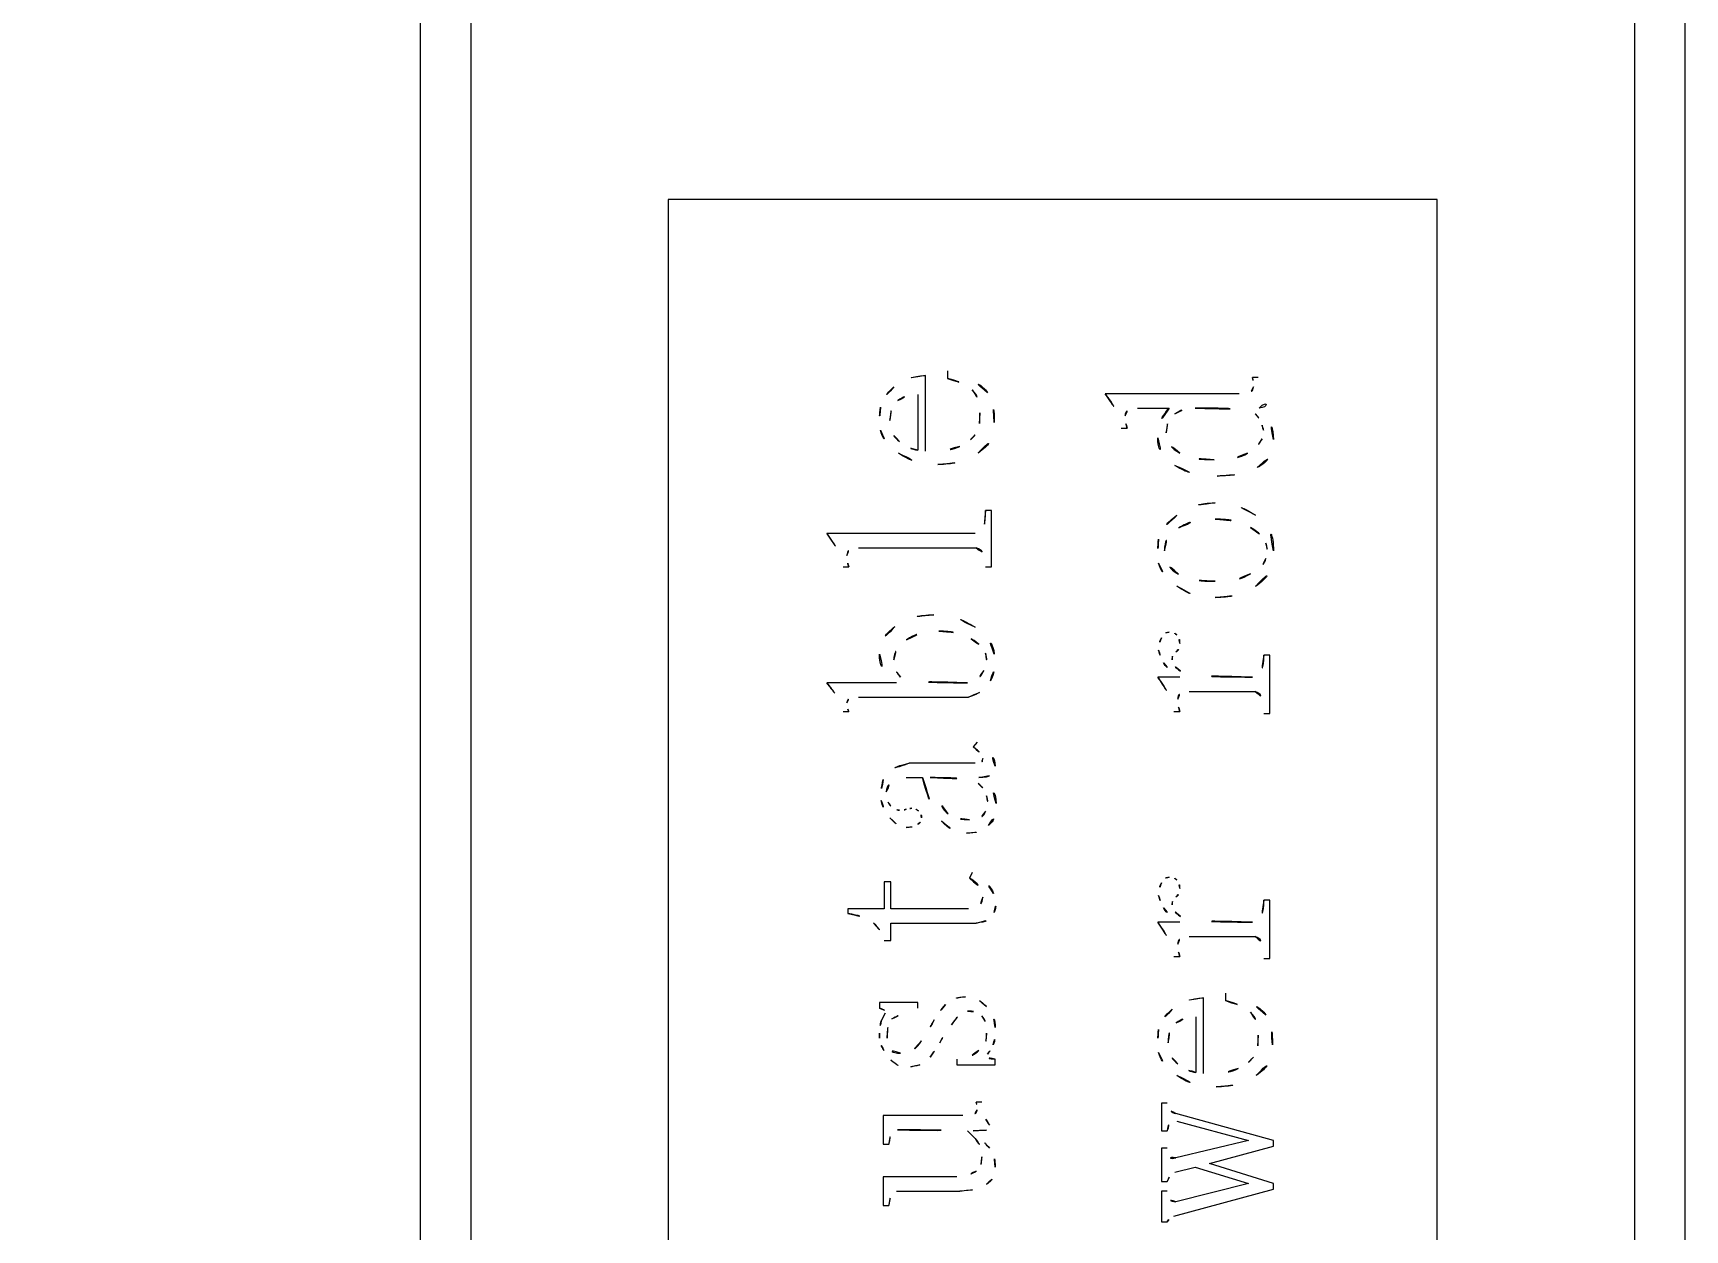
# Model space of a CAD drawing. Extents: x 16296660632 to 16296675124, y -37409619871 to -37409617478.
# Drawn here: x 16296674540.13 to 16296674572.78, y -37409617639.15 to -37409617615.5 of the extents above; entities that cross this region are included whole.
import ezdxf

# ---------------------------------------------------------------- set-up
doc = ezdxf.new("R2010")
doc.units = 0
doc.header["$LTSCALE"] = 10
doc.header["$MEASUREMENT"] = 0
doc.header["$PDMODE"] = 3
doc.header["$PDSIZE"] = -10
doc.layers.get('DEFPOINTS').update_dxf_attribs({"linetype": 'CONTINUOUS'})
doc.layers.add('1', color=7, linetype='CONTINUOUS', true_color=0xffffff)
doc.layers.add('尺寸线层', color=3, linetype='CONTINUOUS', lineweight=18, true_color=0x00ff00)
doc.styles.add('Daelim Dimension', font='')
doc.styles.get('Daelim Dimension').set_extended_font_data('NanumGothic')
doc.dimstyles.new('DEFAULT', dxfattribs={"dimscale": 2, "dimtxt": 2, "dimasz": 2, "dimexe": 0, "dimexo": 2, "dimgap": 1, "dimtad": 1, "dimdec": 1, "dimzin": 9, "dimdsep": 46, "dimtxsty": 'Daelim Dimension', "dimcen": 0.5, "dimclrd": 252, "dimclre": 252, "dimclrt": 3, "dimadec": 1, "dimazin": 0, "dimtfac": 1, "dimtdec": 1, "dimtix": 1, "dimtmove": 0, "dimatfit": 3, "dimfxl": 1, "dimtolj": 1, "dimtzin": 1, "dimlwd": 9, "dimlwe": 9, "dimarcsym": 0})

# ---------------------------------------------------------------- blocks, each defined once
blk = doc.blocks.new('*D28')
at = {"layer": 'DEFPOINTS', "color": 0, "transparency": 16777216}
for p in [(16296674572.78102, -37409617519.38342), (16296674572.78102, -37409617538.78617), (16296674507.48102, -37409617788.78617)]:
    blk.add_point(p, dxfattribs=at)
at = {"layer": '尺寸线层', "color": 5, "lineweight": 9, "transparency": 16777216}
for p, q in [((16296674507.48102, -37409617784.78617), (16296674507.48102, -37409617519.38342)), ((16296674511.48102, -37409617519.38342), (16296674568.78102, -37409617519.38342)), ((16296674572.78102, -37409617534.78617), (16296674572.78102, -37409617519.38342))]:
    blk.add_line(p, q, dxfattribs=at)
at = {"layer": '尺寸线层', "color": 5, "transparency": 16777216}
for points in [[(16296674511.48102, -37409617518.71675), (16296674511.48102, -37409617520.05008), (16296674507.48102, -37409617519.38342)], [(16296674568.78102, -37409617518.71675), (16296674568.78102, -37409617520.05008), (16296674572.78102, -37409617519.38342)]]:
    blk.add_solid(points, dxfattribs=at)
at = {"layer": '尺寸线层', "color": 7, "transparency": 16777216, "insert": (16296674540.13102, -37409617512.38342), "char_height": 10, "attachment_point": 5, "style": 'Daelim Dimension'}
blk.add_mtext('\\A1;65.3', dxfattribs=at)

msp = doc.modelspace()

# ---------------------------------------------------------------- linework, layer by layer
at = {"layer": '1', "color": 7, "linetype": 'Continuous', "lineweight": 18}
for p, q in [((16296674547.781019, -37409617538.786171), (16296674547.781019, -37409617764.292419)), ((16296674572.781019, -37409617538.786171), (16296674572.781019, -37409618138.786171)), ((16296674552.681021, -37409617618.786171), (16296674552.681021, -37409617649.286171)), ((16296674567.88102, -37409617618.786171), (16296674552.681021, -37409617618.786171)), ((16296674567.88102, -37409617649.286171), (16296674567.88102, -37409617618.786171)), ((16296674557.767509, -37409617623.75779), (16296674557.767509, -37409617622.263199)), ((16296674558.20265, -37409617622.168602), (16296674558.20265, -37409617622.319946)), ((16296674564.34589, -37409617622.301033), (16296674564.23238, -37409617622.301033)), ((16296674557.616159, -37409617622.641579), (16296674557.616159, -37409617623.738869)), ((16296674563.96751, -37409617622.622658), (16296674561.318859, -37409617622.622658)), ((16296674561.962099, -37409617622.906441), (16296674562.58643, -37409617622.906441)), ((16296674561.64048, -37409617623.303741), (16296674561.754, -37409617623.303741)), ((16296674559.07292, -37409617624.930763), (16296674558.9594, -37409617624.930763)), ((16296674559.07292, -37409617626.046982), (16296674559.07292, -37409617624.930763)), ((16296674558.751301, -37409617625.384819), (16296674555.818859, -37409617625.384819)), ((16296674556.44319, -37409617625.668602), (16296674558.77021, -37409617625.668602)), ((16296674556.14048, -37409617626.046982), (16296674556.254, -37409617626.046982)), ((16296674558.9594, -37409617626.046982), (16296674559.07292, -37409617626.046982)), ((16296674564.57292, -37409617627.787521), (16296674564.4594, -37409617627.787521)), ((16296674564.57292, -37409617628.941566), (16296674564.57292, -37409617627.787521)), ((16296674557.19994, -37409617628.336166), (16296674555.818859, -37409617628.336166)), ((16296674562.79454, -37409617628.222656), (16296674562.3594, -37409617628.222656)), ((16296674562.98373, -37409617628.506439), (16296674564.289129, -37409617628.506439)), ((16296674556.44319, -37409617628.619957), (16296674558.61886, -37409617628.619957)), ((16296674556.14048, -37409617628.90374), (16296674556.254, -37409617628.90374)), ((16296674562.681021, -37409617628.90374), (16296674562.79454, -37409617628.90374)), ((16296674564.4594, -37409617628.941566), (16296674564.57292, -37409617628.941566)), ((16296674558.789129, -37409617629.50914), (16296674558.713461, -37409617629.603737)), ((16296674558.751301, -37409617629.925362), (16296674557.44589, -37409617629.925362)), ((16296674557.38913, -37409617630.209137), (16296674557.710751, -37409617630.209137)), ((16296674558.69454, -37409617632.082123), (16296674558.637779, -37409617632.195633)), ((16296674556.954, -37409617632.271301), (16296674556.954, -37409617632.801033)), ((16296674557.08643, -37409617632.271301), (16296674556.954, -37409617632.271301)), ((16296674557.08643, -37409617632.801033), (16296674557.08643, -37409617632.271301)), ((16296674564.57292, -37409617632.63076), (16296674564.4594, -37409617632.63076)), ((16296674564.57292, -37409617633.784821), (16296674564.57292, -37409617632.63076)), ((16296674556.235081, -37409617632.801033), (16296674556.235081, -37409617632.89563)), ((16296674556.954, -37409617632.801033), (16296674556.235081, -37409617632.801033)), ((16296674558.61886, -37409617632.801033), (16296674557.08643, -37409617632.801033)), ((16296674557.08643, -37409617633.084824), (16296674558.77021, -37409617633.084824)), ((16296674557.08643, -37409617633.425362), (16296674557.08643, -37409617633.084824)), ((16296674562.79454, -37409617633.065903), (16296674562.3594, -37409617633.065903)), ((16296674562.98373, -37409617633.349693), (16296674564.289129, -37409617633.349693)), ((16296674556.954, -37409617633.425362), (16296674557.08643, -37409617633.425362)), ((16296674562.681021, -37409617633.746979), (16296674562.79454, -37409617633.746979)), ((16296674564.4594, -37409617633.784821), (16296674564.57292, -37409617633.784821)), ((16296674556.8594, -37409617634.65509), (16296674556.8594, -37409617634.7686)), ((16296674557.616159, -37409617634.65509), (16296674556.8594, -37409617634.65509)), ((16296674557.616159, -37409617634.7686), (16296674557.616159, -37409617634.65509)), ((16296674563.267509, -37409617636.055092), (16296674563.267509, -37409617634.560493)), ((16296674563.70265, -37409617634.465897), (16296674563.70265, -37409617634.617249)), ((16296674556.972919, -37409617634.863197), (16296674556.89724, -37409617635.014549)), ((16296674563.116159, -37409617634.938873), (16296674563.116159, -37409617636.036171)), ((16296674558.39183, -37409617635.771301), (16296674558.39183, -37409617635.884819)), ((16296674558.39183, -37409617635.884819), (16296674559.14859, -37409617635.884819)), ((16296674559.14859, -37409617635.884819), (16296674559.14859, -37409617635.771301)), ((16296674558.88373, -37409617636.622658), (16296674558.77021, -37409617636.622658)), ((16296674562.43508, -37409617636.641571), (16296674562.43508, -37409617637.190224)), ((16296674562.54859, -37409617636.641571), (16296674562.43508, -37409617636.641571)), ((16296674556.93508, -37409617636.88752), (16296674556.93508, -37409617637.455093)), ((16296674558.50535, -37409617636.88752), (16296674556.93508, -37409617636.88752)), ((16296674564.64859, -37409617637.37941), (16296674562.718861, -37409617636.849693)), ((16296674562.73778, -37409617637.001038), (16296674564.1567, -37409617637.37941)), ((16296674558.599939, -37409617637.190224), (16296674558.751289, -37409617637.341583)), ((16296674562.43508, -37409617637.190224), (16296674562.54859, -37409617637.190224)), ((16296674556.93508, -37409617637.455093), (16296674557.04859, -37409617637.455093)), ((16296674562.43508, -37409617637.530762), (16296674562.43508, -37409617638.192917)), ((16296674562.54859, -37409617637.530762), (16296674562.43508, -37409617637.530762)), ((16296674564.1567, -37409617637.37941), (16296674562.718861, -37409617637.719963)), ((16296674563.38102, -37409617637.833473), (16296674564.64859, -37409617637.492928)), ((16296674564.64859, -37409617637.492928), (16296674564.64859, -37409617637.37941)), ((16296674562.69994, -37409617638.003738), (16296674563.09724, -37409617637.909142)), ((16296674563.09724, -37409617637.909142), (16296674564.1567, -37409617638.230766)), ((16296674564.64859, -37409617638.230766), (16296674563.38102, -37409617637.833473)), ((16296674556.93508, -37409617638.098343), (16296674556.93508, -37409617638.665901)), ((16296674558.39183, -37409617638.098343), (16296674556.93508, -37409617638.098343)), ((16296674562.43508, -37409617638.192917), (16296674562.54859, -37409617638.192917)), ((16296674564.1567, -37409617638.230766), (16296674562.718861, -37409617638.590233)), ((16296674564.64859, -37409617638.344276), (16296674564.64859, -37409617638.230766)), ((16296674557.19994, -37409617638.382118), (16296674558.448589, -37409617638.382118)), ((16296674562.43508, -37409617638.382118), (16296674562.43508, -37409617638.987518)), ((16296674562.54859, -37409617638.382118), (16296674562.43508, -37409617638.382118)), ((16296674562.681021, -37409617638.874008), (16296674564.64859, -37409617638.344276)), ((16296674556.93508, -37409617638.665901), (16296674557.04859, -37409617638.665901)), ((16296674562.43508, -37409617638.987518), (16296674562.54859, -37409617638.987518))]:
    msp.add_line(p, q, dxfattribs=at)
at = {"layer": '1', "color": 7, "linetype": 'Continuous', "lineweight": 13}
for p, q in [((16296674548.781019, -37409617538.786171), (16296674548.781019, -37409617764.292419)), ((16296674571.781019, -37409617538.786171), (16296674571.781019, -37409618138.786171))]:
    msp.add_line(p, q, dxfattribs=at)
at = {"layer": '1', "color": 7, "linetype": 'Continuous', "lineweight": 18}
for points in [[(16296674557.767509, -37409617622.263199), (16296674557.502649, -37409617622.282112), (16296674557.29454, -37409617622.357788), (16296674557.14319, -37409617622.490227)], [(16296674564.23238, -37409617622.301033), (16296674564.251301, -37409617622.338867), (16296674564.251301, -37409617622.414551), (16296674564.251301, -37409617622.490219)], [(16296674557.14319, -37409617622.490227), (16296674556.991831, -37409617622.622658), (16296674556.916161, -37409617622.755089), (16296674556.878321, -37409617622.88752)], [(16296674557.22204, -37409617622.759651), (16296674557.33238, -37409617622.679413), (16296674557.464809, -37409617622.641579), (16296674557.616159, -37409617622.641579)], [(16296674558.20265, -37409617622.319946), (16296674558.42967, -37409617622.376709), (16296674558.58102, -37409617622.452377), (16296674558.69454, -37409617622.546982)], [(16296674558.99724, -37409617622.603737), (16296674558.902651, -37409617622.452377), (16296674558.637779, -37409617622.319946), (16296674558.20265, -37409617622.168602)], [(16296674558.69454, -37409617622.546982), (16296674558.80805, -37409617622.660492), (16296674558.84589, -37409617622.811836), (16296674558.84589, -37409617623.001038)], [(16296674561.318859, -37409617622.622658), (16296674561.48913, -37409617622.830757), (16296674561.60265, -37409617623.057793), (16296674561.64048, -37409617623.303741)], [(16296674564.251301, -37409617622.490219), (16296674564.251301, -37409617622.584824), (16296674564.1567, -37409617622.622658), (16296674563.96751, -37409617622.622658)], [(16296674556.878321, -37409617622.88752), (16296674556.8594, -37409617623.038872), (16296674556.8594, -37409617623.190224), (16296674556.878321, -37409617623.341583)], [(16296674557.067511, -37409617623.152382), (16296674557.067511, -37409617622.963203), (16296674557.124269, -37409617622.830757), (16296674557.22204, -37409617622.759651)], [(16296674559.129669, -37409617623.190224), (16296674559.129669, -37409617622.944267), (16296674559.091841, -37409617622.755089), (16296674558.99724, -37409617622.603737)], [(16296674561.71616, -37409617623.057793), (16296674561.71616, -37409617622.963203), (16296674561.810749, -37409617622.906441), (16296674561.962099, -37409617622.906441)], [(16296674562.58643, -37409617622.906441), (16296674562.43508, -37409617623.076714), (16296674562.3594, -37409617623.2659), (16296674562.3594, -37409617623.492928)], [(16296674562.69994, -37409617623.019951), (16296674562.813459, -37409617622.944267), (16296674562.94589, -37409617622.906441), (16296674563.09724, -37409617622.906441)], [(16296674563.09724, -37409617622.906441), (16296674563.81616, -37409617622.906441), (16296674564.213461, -37409617622.944267), (16296674564.289129, -37409617623.019951)], [(16296674564.364811, -37409617622.906441), (16296674564.554001, -37409617622.906441), (16296674564.554001, -37409617622.717247), (16296674564.34589, -37409617622.301033)], [(16296674558.84589, -37409617623.001038), (16296674558.84589, -37409617623.209137), (16296674558.826969, -37409617623.360497), (16296674558.751301, -37409617623.436172)], [(16296674561.754, -37409617623.303741), (16296674561.735081, -37409617623.228073), (16296674561.71616, -37409617623.15239), (16296674561.71616, -37409617623.057793)], [(16296674562.529671, -37409617623.398331), (16296674562.529671, -37409617623.228073), (16296674562.58643, -37409617623.095627), (16296674562.69994, -37409617623.019951)], [(16296674564.289129, -37409617623.019951), (16296674564.364811, -37409617623.095627), (16296674564.402651, -37409617623.171303), (16296674564.42156, -37409617623.246979)], [(16296674564.42156, -37409617623.246979), (16296674564.4594, -37409617623.322647), (16296674564.4594, -37409617623.417252), (16296674564.42156, -37409617623.511848)], [(16296674564.64859, -37409617623.530762), (16296674564.64859, -37409617623.303741), (16296674564.554001, -37409617623.095627), (16296674564.364811, -37409617622.906441)], [(16296674556.878321, -37409617623.341583), (16296674556.916161, -37409617623.492928), (16296674557.029671, -37409617623.644279), (16296674557.23778, -37409617623.795631)], [(16296674557.256701, -37409617623.568604), (16296674557.14319, -37409617623.492928), (16296674557.067511, -37409617623.341583), (16296674557.067511, -37409617623.152382)], [(16296674558.751301, -37409617623.436172), (16296674558.675619, -37409617623.530762), (16296674558.58102, -37409617623.606438), (16296674558.448589, -37409617623.663193)], [(16296674558.80805, -37409617623.795631), (16296674559.03508, -37409617623.644279), (16296674559.129669, -37409617623.455093), (16296674559.129669, -37409617623.190224)], [(16296674562.3594, -37409617623.492928), (16296674562.3594, -37409617623.719963), (16296674562.472919, -37409617623.890221), (16296674562.69994, -37409617624.041573)], [(16296674562.79454, -37409617623.795631), (16296674562.624269, -37409617623.701027), (16296674562.529671, -37409617623.568604), (16296674562.529671, -37409617623.398331)], [(16296674564.42156, -37409617623.511848), (16296674564.38373, -37409617623.606438), (16296674564.289129, -37409617623.701027), (16296674564.137779, -37409617623.795631)], [(16296674557.23778, -37409617623.795631), (16296674557.44589, -37409617623.946983), (16296674557.710751, -37409617624.022652), (16296674558.01346, -37409617624.022652)], [(16296674557.616159, -37409617623.738869), (16296674557.502649, -37409617623.719963), (16296674557.370211, -37409617623.663193), (16296674557.256701, -37409617623.568604)], [(16296674558.01346, -37409617624.022652), (16296674558.31616, -37409617624.022652), (16296674558.58102, -37409617623.946983), (16296674558.80805, -37409617623.795631)], [(16296674558.448589, -37409617623.663193), (16296674558.31616, -37409617623.738869), (16296674558.08913, -37409617623.75779), (16296674557.767509, -37409617623.75779)], [(16296674563.47562, -37409617623.928062), (16296674563.191839, -37409617623.928062), (16296674562.964809, -37409617623.890221), (16296674562.79454, -37409617623.795631)], [(16296674564.137779, -37409617623.795631), (16296674563.986429, -37409617623.890221), (16296674563.77832, -37409617623.928062), (16296674563.47562, -37409617623.928062)], [(16296674564.32896, -37409617624.083313), (16296674564.554001, -37409617623.965897), (16296674564.64859, -37409617623.776711), (16296674564.64859, -37409617623.530762)], [(16296674562.69994, -37409617624.041573), (16296674562.92697, -37409617624.192917), (16296674563.210751, -37409617624.24968), (16296674563.532379, -37409617624.24968)], [(16296674563.532379, -37409617624.24968), (16296674563.854, -37409617624.24968), (16296674564.11886, -37409617624.192917), (16296674564.32896, -37409617624.083313)], [(16296674558.9594, -37409617624.930763), (16296674558.9594, -37409617625.214546), (16296674558.902651, -37409617625.365898), (16296674558.751301, -37409617625.384819)], [(16296674563.494539, -37409617624.779411), (16296674563.191839, -37409617624.779411), (16296674562.94589, -37409617624.874008), (16296674562.73778, -37409617625.02536)], [(16296674564.29192, -37409617625.021088), (16296674564.062111, -37409617624.874008), (16296674563.797239, -37409617624.779411), (16296674563.494539, -37409617624.779411)], [(16296674562.73778, -37409617625.02536), (16296674562.529671, -37409617625.176712), (16296674562.416161, -37409617625.346977), (16296674562.378321, -37409617625.498329)], [(16296674562.77562, -37409617625.271301), (16296674562.964809, -37409617625.157791), (16296674563.191839, -37409617625.101044), (16296674563.494539, -37409617625.101044)], [(16296674563.494539, -37409617625.101044), (16296674563.797239, -37409617625.101044), (16296674564.024269, -37409617625.157791), (16296674564.197189, -37409617625.267014)], [(16296674564.64859, -37409617625.725357), (16296674564.64859, -37409617625.422653), (16296674564.53508, -37409617625.176712), (16296674564.29192, -37409617625.021088)], [(16296674555.818859, -37409617625.384819), (16296674555.98913, -37409617625.611847), (16296674556.10265, -37409617625.819946), (16296674556.14048, -37409617626.046982)], [(16296674562.378321, -37409617625.498329), (16296674562.3594, -37409617625.649681), (16296674562.3594, -37409617625.819946), (16296674562.378321, -37409617625.971313)], [(16296674562.491831, -37409617625.725357), (16296674562.491831, -37409617625.536171), (16296674562.58643, -37409617625.384819), (16296674562.77562, -37409617625.271301)], [(16296674564.197189, -37409617625.267014), (16296674564.38373, -37409617625.384819), (16296674564.478319, -37409617625.479424), (16296674564.49724, -37409617625.574013)], [(16296674564.49724, -37409617625.574013), (16296674564.53508, -37409617625.687523), (16296674564.53508, -37409617625.782112), (16296674564.49724, -37409617625.876709)], [(16296674556.21616, -37409617625.819946), (16296674556.21616, -37409617625.725357), (16296674556.29184, -37409617625.668602), (16296674556.44319, -37409617625.668602)], [(16296674558.77021, -37409617625.668602), (16296674558.902651, -37409617625.706444), (16296674558.9594, -37409617625.819946), (16296674558.9594, -37409617626.046982)], [(16296674564.49724, -37409617625.876709), (16296674564.478319, -37409617625.990219), (16296674564.38373, -37409617626.084824), (16296674564.19454, -37409617626.179413)], [(16296674556.254, -37409617626.046982), (16296674556.235081, -37409617625.990227), (16296674556.21616, -37409617625.914551), (16296674556.21616, -37409617625.819946)], [(16296674562.378321, -37409617625.971313), (16296674562.416161, -37409617626.122658), (16296674562.529671, -37409617626.27401), (16296674562.73778, -37409617626.425362)], [(16296674562.77177, -37409617626.186752), (16296674562.58643, -37409617626.084824), (16296674562.491831, -37409617625.933456), (16296674562.491831, -37409617625.725357)], [(16296674564.19454, -37409617626.179413), (16296674564.024269, -37409617626.292923), (16296674563.797239, -37409617626.330757), (16296674563.494539, -37409617626.330757)], [(16296674564.29184, -37409617626.42968), (16296674564.53508, -37409617626.27401), (16296674564.64859, -37409617626.046982), (16296674564.64859, -37409617625.725357)], [(16296674562.73778, -37409617626.425362), (16296674562.94589, -37409617626.576714), (16296674563.191839, -37409617626.65239), (16296674563.494539, -37409617626.65239)], [(16296674563.494539, -37409617626.330757), (16296674563.191839, -37409617626.330757), (16296674562.964809, -37409617626.292923), (16296674562.77177, -37409617626.186752)], [(16296674563.494539, -37409617626.65239), (16296674563.797239, -37409617626.65239), (16296674564.062111, -37409617626.576714), (16296674564.29184, -37409617626.42968)], [(16296674557.93778, -37409617626.992928), (16296674557.63508, -37409617626.992928), (16296674557.370211, -37409617627.068604), (16296674557.16563, -37409617627.224472)], [(16296674558.751301, -37409617627.238869), (16296674558.524269, -37409617627.087517), (16296674558.24048, -37409617626.992928), (16296674557.93778, -37409617626.992928)], [(16296674557.16563, -37409617627.224472), (16296674556.972919, -37409617627.371307), (16296674556.8594, -37409617627.560493), (16296674556.8594, -37409617627.7686)], [(16296674557.39222, -37409617627.489319), (16296674557.559401, -37409617627.371307), (16296674557.767509, -37409617627.314537), (16296674558.032379, -37409617627.314537)], [(16296674558.032379, -37409617627.314537), (16296674558.297239, -37409617627.314537), (16296674558.524269, -37409617627.371307), (16296674558.675619, -37409617627.465897)], [(16296674558.675619, -37409617627.465897), (16296674558.826969, -37409617627.560493), (16296674558.92156, -37409617627.65509), (16296674558.95635, -37409617627.750748)], [(16296674559.129669, -37409617627.7686), (16296674559.11075, -37409617627.579407), (16296674558.978319, -37409617627.390221), (16296674558.751301, -37409617627.238869)], [(16296674562.43508, -37409617627.446983), (16296674562.39724, -37409617627.522659), (16296674562.378321, -37409617627.598343), (16296674562.378321, -37409617627.692917)], [(16296674562.58643, -37409617627.333473), (16296674562.529671, -37409617627.333473), (16296674562.472919, -37409617627.371307), (16296674562.43508, -37409617627.446983)], [(16296674562.73778, -37409617627.390221), (16296674562.69994, -37409617627.352386), (16296674562.662109, -37409617627.333473), (16296674562.58643, -37409617627.333473)], [(16296674562.79454, -37409617627.560493), (16296674562.79454, -37409617627.484818), (16296674562.77562, -37409617627.428062), (16296674562.73778, -37409617627.390221)], [(16296674556.8594, -37409617627.7686), (16296674556.8594, -37409617627.995628), (16296674556.972919, -37409617628.184807), (16296674557.19994, -37409617628.336166)], [(16296674557.14319, -37409617627.882118), (16296674557.14319, -37409617627.730766), (16296674557.23778, -37409617627.598328), (16296674557.39222, -37409617627.489319)], [(16296674558.95635, -37409617627.750748), (16296674558.99724, -37409617627.863197), (16296674558.978319, -37409617627.976707), (16296674558.92156, -37409617628.090233)], [(16296674562.378321, -37409617627.692917), (16296674562.39724, -37409617627.787521), (16296674562.43508, -37409617627.863197), (16296674562.472919, -37409617627.938873)], [(16296674562.64319, -37409617627.882118), (16296674562.64319, -37409617627.806442), (16296674562.662109, -37409617627.7686), (16296674562.718861, -37409617627.730766)], [(16296674562.718861, -37409617627.730766), (16296674562.77562, -37409617627.692917), (16296674562.79454, -37409617627.636169), (16296674562.79454, -37409617627.560493)], [(16296674564.4594, -37409617627.787521), (16296674564.4594, -37409617628.052383), (16296674564.38373, -37409617628.203743), (16296674564.23238, -37409617628.222656)], [(16296674557.27562, -37409617628.222656), (16296674557.19994, -37409617628.14698), (16296674557.14319, -37409617628.033463), (16296674557.14319, -37409617627.882118)], [(16296674558.92156, -37409617628.090233), (16296674558.88373, -37409617628.203743), (16296674558.77021, -37409617628.298332), (16296674558.599939, -37409617628.336166)], [(16296674559.054001, -37409617628.298332), (16296674559.129669, -37409617628.14698), (16296674559.14859, -37409617627.976707), (16296674559.129669, -37409617627.7686)], [(16296674562.472919, -37409617627.938873), (16296674562.51075, -37409617628.014549), (16296674562.624269, -37409617628.109154), (16296674562.79454, -37409617628.222656)], [(16296674562.813459, -37409617628.109154), (16296674562.69994, -37409617628.03347), (16296674562.64319, -37409617627.957787), (16296674562.64319, -37409617627.882118)], [(16296674564.23238, -37409617628.222656), (16296674563.39994, -37409617628.222656), (16296674562.92697, -37409617628.184807), (16296674562.813459, -37409617628.109154)], [(16296674555.818859, -37409617628.336166), (16296674555.970209, -37409617628.506439), (16296674556.083731, -37409617628.695633), (16296674556.14048, -37409617628.90374)], [(16296674558.599939, -37409617628.336166), (16296674557.805349, -37409617628.336166), (16296674557.370211, -37409617628.298332), (16296674557.27562, -37409617628.222656)], [(16296674558.61886, -37409617628.619957), (16296674558.84589, -37409617628.544281), (16296674558.978319, -37409617628.449677), (16296674559.054001, -37409617628.298332)], [(16296674562.3594, -37409617628.222656), (16296674562.529671, -37409617628.449677), (16296674562.64319, -37409617628.676712), (16296674562.681021, -37409617628.90374)], [(16296674562.756701, -37409617628.657791), (16296674562.756701, -37409617628.563187), (16296674562.83238, -37409617628.506439), (16296674562.98373, -37409617628.506439)], [(16296674564.289129, -37409617628.506439), (16296674564.402651, -37409617628.544281), (16296674564.4594, -37409617628.676712), (16296674564.4594, -37409617628.941566)], [(16296674556.21616, -37409617628.733467), (16296674556.21616, -37409617628.657791), (16296674556.29184, -37409617628.619957), (16296674556.44319, -37409617628.619957)], [(16296674556.254, -37409617628.90374), (16296674556.235081, -37409617628.865898), (16296674556.21616, -37409617628.809143), (16296674556.21616, -37409617628.733467)], [(16296674562.79454, -37409617628.90374), (16296674562.77562, -37409617628.828056), (16296674562.756701, -37409617628.752388), (16296674562.756701, -37409617628.657791)], [(16296674558.713461, -37409617629.603737), (16296674558.84589, -37409617629.698334), (16296674558.902651, -37409617629.77401), (16296674558.902651, -37409617629.830757)], [(16296674559.14859, -37409617629.982117), (16296674559.14859, -37409617629.830757), (16296674559.03508, -37409617629.679413), (16296674558.789129, -37409617629.50914)], [(16296674557.44589, -37409617629.925362), (16296674557.162109, -37409617629.982117), (16296674556.991831, -37409617630.095627), (16296674556.93508, -37409617630.246979)], [(16296674558.826969, -37409617630.209137), (16296674559.054001, -37409617630.209137), (16296674559.14859, -37409617630.133469), (16296674559.14859, -37409617629.982117)], [(16296674558.902651, -37409617629.830757), (16296674558.902651, -37409617629.906441), (16296674558.864811, -37409617629.925362), (16296674558.751301, -37409617629.925362)], [(16296674556.93508, -37409617630.246979), (16296674556.89724, -37409617630.417252), (16296674556.878321, -37409617630.549683), (16296674556.89724, -37409617630.663193)], [(16296674556.991831, -37409617630.492928), (16296674556.991831, -37409617630.360497), (16296674557.124269, -37409617630.2659), (16296674557.38913, -37409617630.209137)], [(16296674557.710751, -37409617630.209137), (16296674557.82427, -37409617630.625359), (16296674557.93778, -37409617630.909142), (16296674558.084351, -37409617631.064873)], [(16296674557.862101, -37409617630.209137), (16296674558.39183, -37409617630.209137), (16296674558.713461, -37409617630.246979), (16296674558.80805, -37409617630.322647)], [(16296674558.80805, -37409617630.322647), (16296674558.902651, -37409617630.398331), (16296674558.9594, -37409617630.474007), (16296674558.978319, -37409617630.568604)], [(16296674559.167509, -37409617630.719963), (16296674559.167509, -37409617630.530762), (16296674559.054001, -37409617630.360497), (16296674558.826969, -37409617630.209137)], [(16296674556.89724, -37409617630.663193), (16296674556.916161, -37409617630.776711), (16296674556.972919, -37409617630.890221), (16296674557.068359, -37409617631.003014)], [(16296674557.08643, -37409617630.776711), (16296674557.029671, -37409617630.719963), (16296674556.991831, -37409617630.625359), (16296674556.991831, -37409617630.492928)], [(16296674558.221569, -37409617630.928062), (16296674558.108049, -37409617630.852386), (16296674557.994539, -37409617630.606438), (16296674557.862101, -37409617630.209137)], [(16296674558.978319, -37409617630.568604), (16296674559.016159, -37409617630.663193), (16296674558.99724, -37409617630.75779), (16296674558.9594, -37409617630.871307)], [(16296674557.068359, -37409617631.003014), (16296674557.181021, -37409617631.136169), (16296674557.27562, -37409617631.192917), (16296674557.38913, -37409617631.192917)], [(16296674557.256701, -37409617630.852386), (16296674557.218861, -37409617630.852386), (16296674557.162109, -37409617630.833473), (16296674557.08643, -37409617630.776711)], [(16296674557.38913, -37409617630.833473), (16296674557.35129, -37409617630.852386), (16296674557.313459, -37409617630.852386), (16296674557.256701, -37409617630.852386)], [(16296674557.502649, -37409617630.814537), (16296674557.464809, -37409617630.814537), (16296674557.42697, -37409617630.833473), (16296674557.38913, -37409617630.833473)], [(16296674557.63508, -37409617630.871307), (16296674557.59724, -37409617630.833473), (16296674557.54048, -37409617630.814537), (16296674557.502649, -37409617630.814537)], [(16296674557.616159, -37409617631.136169), (16296674557.67292, -37409617631.098328), (16296674557.691839, -37409617631.060493), (16296674557.691839, -37409617631.003738)], [(16296674557.691839, -37409617631.003738), (16296674557.691839, -37409617630.946983), (16296674557.67292, -37409617630.909142), (16296674557.63508, -37409617630.871307)], [(16296674558.084351, -37409617631.064873), (16296674558.24048, -37409617631.230766), (16296674558.39183, -37409617631.306442), (16296674558.58102, -37409617631.306442)], [(16296674558.637779, -37409617631.041573), (16296674558.486429, -37409617631.041573), (16296674558.335079, -37409617631.003738), (16296674558.221569, -37409617630.928062)], [(16296674558.9594, -37409617630.871307), (16296674558.92156, -37409617630.984818), (16296674558.80805, -37409617631.041573), (16296674558.637779, -37409617631.041573)], [(16296674559.016159, -37409617631.15509), (16296674559.129669, -37409617631.060493), (16296674559.167509, -37409617630.909142), (16296674559.167509, -37409617630.719963)], [(16296674557.38913, -37409617631.192917), (16296674557.502649, -37409617631.192917), (16296674557.57832, -37409617631.174004), (16296674557.616159, -37409617631.136169)], [(16296674558.58102, -37409617631.306442), (16296674558.77021, -37409617631.306442), (16296674558.902651, -37409617631.2686), (16296674559.016159, -37409617631.15509)], [(16296674558.637779, -37409617632.195633), (16296674558.826969, -37409617632.309143), (16296674558.902651, -37409617632.441566), (16296674558.902651, -37409617632.574013)], [(16296674559.11647, -37409617632.496559), (16296674559.07292, -37409617632.365898), (16296674558.92156, -37409617632.233467), (16296674558.69454, -37409617632.082123)], [(16296674562.43508, -37409617632.290222), (16296674562.39724, -37409617632.365898), (16296674562.378321, -37409617632.441566), (16296674562.378321, -37409617632.536171)], [(16296674562.58643, -37409617632.176712), (16296674562.529671, -37409617632.176712), (16296674562.472919, -37409617632.214546), (16296674562.43508, -37409617632.290222)], [(16296674562.73778, -37409617632.233467), (16296674562.69994, -37409617632.195633), (16296674562.662109, -37409617632.176712), (16296674562.58643, -37409617632.176712)], [(16296674562.79454, -37409617632.40374), (16296674562.79454, -37409617632.328056), (16296674562.77562, -37409617632.271301), (16296674562.73778, -37409617632.233467)], [(16296674558.902651, -37409617632.574013), (16296674558.902651, -37409617632.706444), (16296674558.80805, -37409617632.782112), (16296674558.61886, -37409617632.801033)], [(16296674559.129669, -37409617632.876709), (16296674559.167509, -37409617632.763199), (16296674559.167509, -37409617632.649681), (16296674559.11647, -37409617632.496559)], [(16296674562.378321, -37409617632.536171), (16296674562.39724, -37409617632.63076), (16296674562.43508, -37409617632.706444), (16296674562.472919, -37409617632.782112)], [(16296674562.64319, -37409617632.725357), (16296674562.64319, -37409617632.649681), (16296674562.662109, -37409617632.611847), (16296674562.718861, -37409617632.574013)], [(16296674562.718861, -37409617632.574013), (16296674562.77562, -37409617632.536171), (16296674562.79454, -37409617632.479424), (16296674562.79454, -37409617632.40374)], [(16296674564.4594, -37409617632.63076), (16296674564.4594, -37409617632.89563), (16296674564.38373, -37409617633.046982), (16296674564.23238, -37409617633.065903)], [(16296674556.235081, -37409617632.89563), (16296674556.462099, -37409617632.933456), (16296674556.63238, -37409617632.990227), (16296674556.74589, -37409617633.084824)], [(16296674556.74589, -37409617633.084824), (16296674556.8594, -37409617633.198334), (16296674556.93508, -37409617633.311836), (16296674556.954, -37409617633.425362)], [(16296674558.77021, -37409617633.084824), (16296674558.978319, -37409617633.065903), (16296674559.091841, -37409617632.990227), (16296674559.129669, -37409617632.876709)], [(16296674562.3594, -37409617633.065903), (16296674562.529671, -37409617633.292923), (16296674562.64319, -37409617633.519951), (16296674562.681021, -37409617633.746979)], [(16296674562.472919, -37409617632.782112), (16296674562.51075, -37409617632.857788), (16296674562.624269, -37409617632.952377), (16296674562.79454, -37409617633.065903)], [(16296674562.813459, -37409617632.952377), (16296674562.69994, -37409617632.876709), (16296674562.64319, -37409617632.801033), (16296674562.64319, -37409617632.725357)], [(16296674564.23238, -37409617633.065903), (16296674563.39994, -37409617633.065903), (16296674562.92697, -37409617633.028061), (16296674562.813459, -37409617632.952377)], [(16296674562.756701, -37409617633.501038), (16296674562.756701, -37409617633.406441), (16296674562.83238, -37409617633.349693), (16296674562.98373, -37409617633.349693)], [(16296674564.289129, -37409617633.349693), (16296674564.402651, -37409617633.38752), (16296674564.4594, -37409617633.519951), (16296674564.4594, -37409617633.784821)], [(16296674562.79454, -37409617633.746979), (16296674562.77562, -37409617633.671303), (16296674562.756701, -37409617633.595627), (16296674562.756701, -37409617633.501038)], [(16296674558.16481, -37409617634.692917), (16296674558.07021, -37409617634.806442), (16296674557.994539, -37409617634.901031), (16296674557.941799, -37409617634.997726)], [(16296674558.562111, -37409617634.541573), (16296674558.39183, -37409617634.541573), (16296674558.259399, -37409617634.598343), (16296674558.16481, -37409617634.692917)], [(16296674558.97369, -37409617634.735207), (16296674558.864811, -37409617634.617249), (16296674558.73238, -37409617634.541573), (16296674558.562111, -37409617634.541573)], [(16296674563.267509, -37409617634.560493), (16296674563.002649, -37409617634.579407), (16296674562.79454, -37409617634.65509), (16296674562.64319, -37409617634.787521)], [(16296674563.70265, -37409617634.617249), (16296674563.92967, -37409617634.674004), (16296674564.08102, -37409617634.74968), (16296674564.19454, -37409617634.844276)], [(16296674564.49724, -37409617634.901031), (16296674564.402651, -37409617634.74968), (16296674564.137779, -37409617634.617249), (16296674563.70265, -37409617634.465897)], [(16296674556.8594, -37409617634.7686), (16296674556.972919, -37409617634.806442), (16296674557.01075, -37409617634.825363), (16296674556.972919, -37409617634.863197)], [(16296674556.89724, -37409617635.014549), (16296674556.878321, -37409617635.090233), (16296674556.8594, -37409617635.184807), (16296674556.8594, -37409617635.26049)], [(16296674557.01075, -37409617635.355087), (16296674557.01075, -37409617635.14698), (16296674557.04859, -37409617635.014549), (16296674557.10535, -37409617634.976707)], [(16296674557.10535, -37409617634.976707), (16296674557.181021, -37409617634.938873), (16296674557.35129, -37409617634.863197), (16296674557.616159, -37409617634.7686)], [(16296674557.941799, -37409617634.997726), (16296674557.88102, -37409617635.109138), (16296674557.805349, -37409617635.241577), (16296674557.691839, -37409617635.411842)], [(16296674558.28273, -37409617635.093437), (16296674558.39183, -37409617634.938873), (16296674558.486429, -37409617634.844276), (16296674558.599939, -37409617634.825363)], [(16296674558.599939, -37409617634.825363), (16296674558.713461, -37409617634.825363), (16296674558.80805, -37409617634.844276), (16296674558.88373, -37409617634.919952)], [(16296674558.88373, -37409617634.919952), (16296674558.9594, -37409617634.995628), (16296674558.978319, -37409617635.109138), (16296674558.978319, -37409617635.26049)], [(16296674559.14859, -37409617635.14698), (16296674559.14859, -37409617634.995628), (16296674559.091841, -37409617634.863197), (16296674558.97369, -37409617634.735207)], [(16296674562.64319, -37409617634.787521), (16296674562.491831, -37409617634.919952), (16296674562.416161, -37409617635.052383), (16296674562.378321, -37409617635.184807)], [(16296674562.72204, -37409617635.056953), (16296674562.83238, -37409617634.976707), (16296674562.964809, -37409617634.938873), (16296674563.116159, -37409617634.938873)], [(16296674564.19454, -37409617634.844276), (16296674564.30805, -37409617634.957787), (16296674564.34589, -37409617635.109138), (16296674564.34589, -37409617635.298332)], [(16296674564.629669, -37409617635.487518), (16296674564.629669, -37409617635.241577), (16296674564.591841, -37409617635.052383), (16296674564.49724, -37409617634.901031)], [(16296674556.8594, -37409617635.26049), (16296674556.8594, -37409617635.336166), (16296674556.8594, -37409617635.430763), (16296674556.89724, -37409617635.506439)], [(16296674558.051291, -37409617635.449677), (16296674558.08913, -37409617635.374008), (16296674558.16481, -37409617635.26049), (16296674558.28273, -37409617635.093437)], [(16296674558.978319, -37409617635.26049), (16296674558.978319, -37409617635.411842), (16296674558.940479, -37409617635.52536), (16296674558.826969, -37409617635.601044)], [(16296674559.11075, -37409617635.487518), (16296674559.14859, -37409617635.411842), (16296674559.14859, -37409617635.298332), (16296674559.14859, -37409617635.14698)], [(16296674562.378321, -37409617635.184807), (16296674562.3594, -37409617635.336166), (16296674562.3594, -37409617635.487518), (16296674562.378321, -37409617635.63887)], [(16296674562.567511, -37409617635.449677), (16296674562.567511, -37409617635.26049), (16296674562.624269, -37409617635.128059), (16296674562.72204, -37409617635.056953)], [(16296674564.34589, -37409617635.298332), (16296674564.34589, -37409617635.506439), (16296674564.326969, -37409617635.657791), (16296674564.251301, -37409617635.733467)], [(16296674556.89724, -37409617635.506439), (16296674556.93508, -37409617635.582123), (16296674556.991831, -37409617635.676712), (16296674557.08643, -37409617635.790222)], [(16296674557.27562, -37409617635.657791), (16296674557.10535, -37409617635.657791), (16296674557.01075, -37409617635.563187), (16296674557.01075, -37409617635.355087)], [(16296674557.691839, -37409617635.411842), (16296674557.57832, -37409617635.582123), (16296674557.44589, -37409617635.657791), (16296674557.27562, -37409617635.657791)], [(16296674557.86211, -37409617635.733467), (16296674557.93778, -37409617635.619957), (16296674558.01346, -37409617635.52536), (16296674558.051291, -37409617635.449677)], [(16296674558.826969, -37409617635.601044), (16296674558.73238, -37409617635.695633), (16296674558.58102, -37409617635.752388), (16296674558.39183, -37409617635.771301)], [(16296674558.99724, -37409617635.676712), (16296674559.03508, -37409617635.619957), (16296674559.07292, -37409617635.563187), (16296674559.11075, -37409617635.487518)], [(16296674562.378321, -37409617635.63887), (16296674562.416161, -37409617635.790222), (16296674562.529671, -37409617635.941566), (16296674562.73778, -37409617636.092934)], [(16296674562.756701, -37409617635.865898), (16296674562.64319, -37409617635.790222), (16296674562.567511, -37409617635.63887), (16296674562.567511, -37409617635.449677)], [(16296674557.08643, -37409617635.790222), (16296674557.19994, -37409617635.90374), (16296674557.33238, -37409617635.960487), (16296674557.48373, -37409617635.922653)], [(16296674557.48373, -37409617635.922653), (16296674557.653999, -37409617635.90374), (16296674557.78643, -37409617635.846977), (16296674557.86211, -37409617635.733467)], [(16296674559.14859, -37409617635.771301), (16296674559.016159, -37409617635.771301), (16296674558.9594, -37409617635.733467), (16296674558.99724, -37409617635.676712)], [(16296674563.116159, -37409617636.036171), (16296674563.002649, -37409617636.01725), (16296674562.870211, -37409617635.960487), (16296674562.756701, -37409617635.865898)], [(16296674563.948589, -37409617635.960487), (16296674563.81616, -37409617636.036171), (16296674563.58913, -37409617636.055092), (16296674563.267509, -37409617636.055092)], [(16296674564.251301, -37409617635.733467), (16296674564.175619, -37409617635.828056), (16296674564.08102, -37409617635.90374), (16296674563.948589, -37409617635.960487)], [(16296674564.30805, -37409617636.092934), (16296674564.53508, -37409617635.941566), (16296674564.629669, -37409617635.752388), (16296674564.629669, -37409617635.487518)], [(16296674562.73778, -37409617636.092934), (16296674562.94589, -37409617636.244278), (16296674563.210751, -37409617636.319946), (16296674563.51346, -37409617636.319946)], [(16296674563.51346, -37409617636.319946), (16296674563.81616, -37409617636.319946), (16296674564.08102, -37409617636.244278), (16296674564.30805, -37409617636.092934)], [(16296674558.77021, -37409617636.622658), (16296674558.789129, -37409617636.660492), (16296674558.789129, -37409617636.698334), (16296674558.789129, -37409617636.77401)], [(16296674558.789129, -37409617636.77401), (16296674558.789129, -37409617636.849693), (16296674558.69454, -37409617636.88752), (16296674558.50535, -37409617636.88752)], [(16296674559.03508, -37409617637.076714), (16296674558.9594, -37409617637.001038), (16296674558.92156, -37409617636.849693), (16296674558.88373, -37409617636.622658)], [(16296674562.54859, -37409617637.190224), (16296674562.54859, -37409617637.057793), (16296674562.624269, -37409617637.001038), (16296674562.73778, -37409617637.001038)], [(16296674562.718861, -37409617636.849693), (16296674562.624269, -37409617636.830757), (16296674562.567511, -37409617636.755089), (16296674562.54859, -37409617636.641571)], [(16296674557.04859, -37409617637.455093), (16296674557.04859, -37409617637.303726), (16296674557.10535, -37409617637.209137), (16296674557.218861, -37409617637.171303)], [(16296674557.218861, -37409617637.171303), (16296674558.12697, -37409617637.171303), (16296674558.58102, -37409617637.190224), (16296674558.599939, -37409617637.190224)], [(16296674558.713461, -37409617637.190224), (16296674559.016159, -37409617637.190224), (16296674559.11075, -37409617637.152382), (16296674559.03508, -37409617637.076714)], [(16296674558.751301, -37409617637.341583), (16296674558.84589, -37409617637.436172), (16296674558.88373, -37409617637.549683), (16296674558.88373, -37409617637.701027)], [(16296674559.03508, -37409617637.530762), (16296674558.9594, -37409617637.455093), (16296674558.864811, -37409617637.341583), (16296674558.713461, -37409617637.190224)], [(16296674559.14859, -37409617637.909142), (16296674559.14859, -37409617637.75779), (16296674559.11075, -37409617637.625359), (16296674559.03508, -37409617637.530762)], [(16296674558.77021, -37409617637.984818), (16296674558.69454, -37409617638.041573), (16296674558.58102, -37409617638.079407), (16296674558.39183, -37409617638.098343)], [(16296674558.88373, -37409617637.701027), (16296674558.88373, -37409617637.852386), (16296674558.84589, -37409617637.946983), (16296674558.77021, -37409617637.984818)], [(16296674562.718861, -37409617637.719963), (16296674562.60535, -37409617637.75779), (16296674562.54859, -37409617637.701027), (16296674562.54859, -37409617637.530762)], [(16296674558.978319, -37409617638.24968), (16296674559.091841, -37409617638.174004), (16296674559.14859, -37409617638.060493), (16296674559.14859, -37409617637.909142)], [(16296674562.54859, -37409617638.192917), (16296674562.567511, -37409617638.117249), (16296674562.624269, -37409617638.041573), (16296674562.69994, -37409617638.003738)], [(16296674557.04859, -37409617638.665901), (16296674557.04859, -37409617638.514549), (16296674557.10535, -37409617638.419952), (16296674557.19994, -37409617638.382118)], [(16296674558.448589, -37409617638.382118), (16296674558.69454, -37409617638.363197), (16296674558.864811, -37409617638.325363), (16296674558.978319, -37409617638.24968)], [(16296674562.718861, -37409617638.590233), (16296674562.60535, -37409617638.590233), (16296674562.54859, -37409617638.533463), (16296674562.54859, -37409617638.382118)], [(16296674562.54859, -37409617638.987518), (16296674562.567511, -37409617638.949677), (16296674562.60535, -37409617638.911842), (16296674562.681021, -37409617638.874008)]]:
    msp.add_open_spline(points, degree=3, dxfattribs=at)

# ---------------------------------------------------------------- dimensions: what is measured, and where the dimension line sits
at = {"layer": '尺寸线层', "color": 5}
dim = msp.add_linear_dim(base=(16296674572.781019, -37409617519.383423), p1=(16296674507.48102, -37409617788.786171), p2=(16296674572.781019, -37409617538.786171), dimstyle='DEFAULT', override={"dimtxt": 5, "dimclrd": 5, "dimclre": 5, "dimclrt": 7}, dxfattribs=at)
dim.commit()
dim.dimension.update_dxf_attribs({"geometry": '*D28', "text_midpoint": (16296674540.13102, -37409617512.383423)})

doc.saveas('drawing.dxf')
